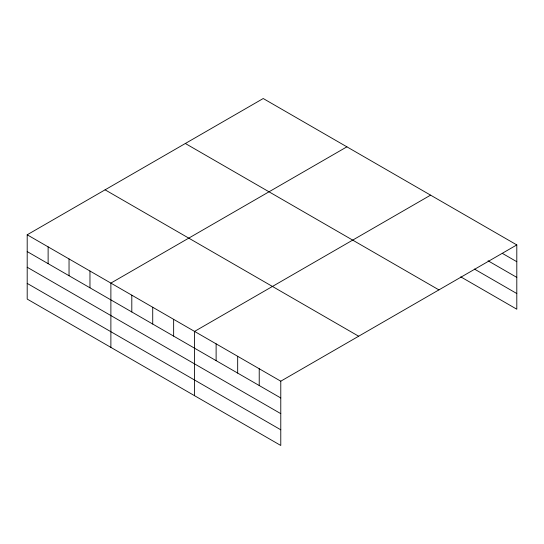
<?xml version="1.0" encoding="UTF-8"?>
<svg xmlns="http://www.w3.org/2000/svg" width="544" height="544" viewBox="0 0 544 544"><rect width="100%" height="100%" fill="white"/><g stroke="black" fill="none" stroke-linecap="round" stroke-linejoin="round"><path stroke-width="0.82" d="M27.2 234.79L280.779 381.188L280.779 445.475L27.2 299.078L27.2 234.79L263.221 98.525L516.8 244.922L516.8 309.21L460.761 276.855M346.902 146.832L110.881 283.098L110.881 347.385M430.583 195.146L194.562 331.412L194.562 395.699M280.779 381.188L516.8 244.922M502.432 253.416L516.8 261.712M488.063 260.794L516.8 277.386M474.409 269.062L516.8 293.536M185.334 143.487L438.913 289.891M105.087 189.822L358.666 336.226M27.2 251.573L280.779 397.977M27.2 267.247L280.779 413.651M27.2 283.397L280.779 429.801M259.223 368.744L259.223 385.533M237.674 356.3L237.674 373.089M216.118 343.856L216.118 360.638M173.645 319.335L173.645 336.117M152.721 307.258L152.721 324.04M131.804 295.181L131.804 311.964M89.964 271.021L89.964 287.803M69.04 258.944L69.04 275.726M48.124 246.867L48.124 263.65"/></g></svg>
